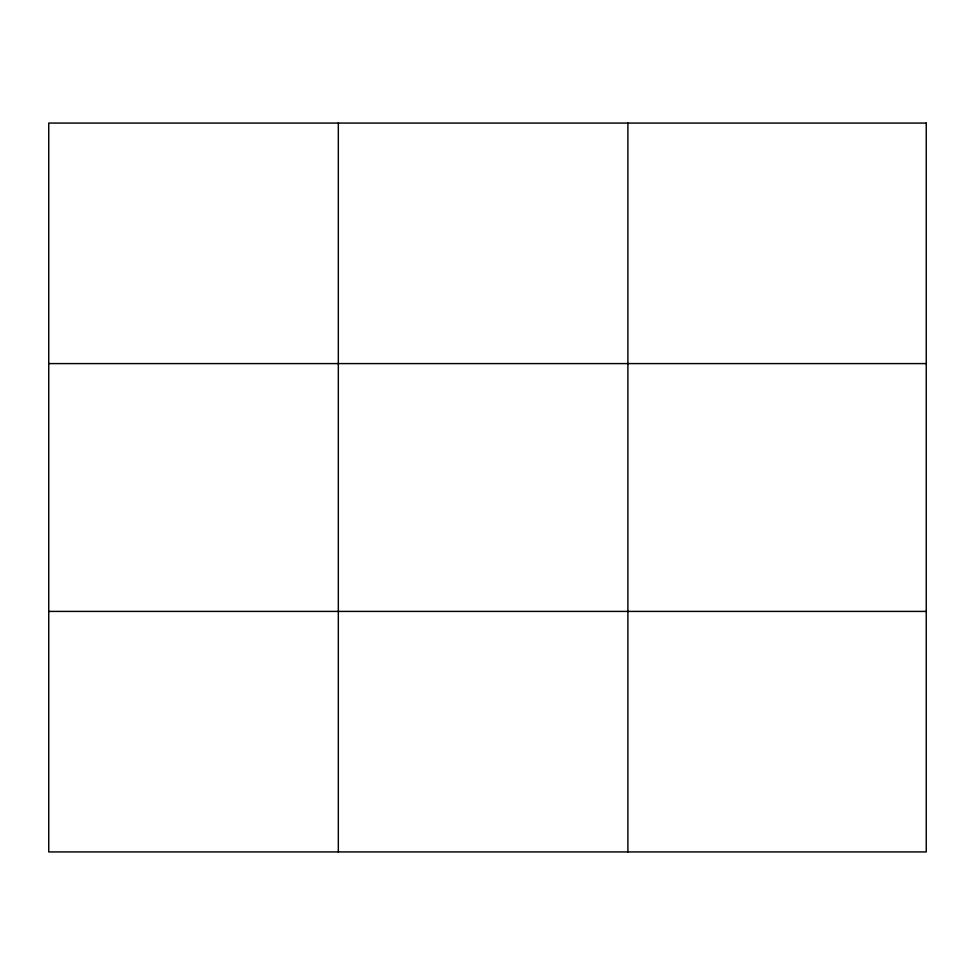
<?xml version="1.0" encoding="UTF-8"?>
<svg xmlns="http://www.w3.org/2000/svg" width="975" height="975" viewBox="0 0 975 975"><rect width="100%" height="100%" fill="white"/><g stroke="black" fill="none" stroke-linecap="round" stroke-linejoin="round"><path stroke-width="1.46" d="M338.325 851.931L338.325 123.069M627.9 851.931L627.9 123.069M48.75 363.59L926.25 363.59M48.75 611.41L926.25 611.41M926.25 123.069L926.25 851.931L48.75 851.931L48.75 123.069L926.25 123.069"/></g></svg>
